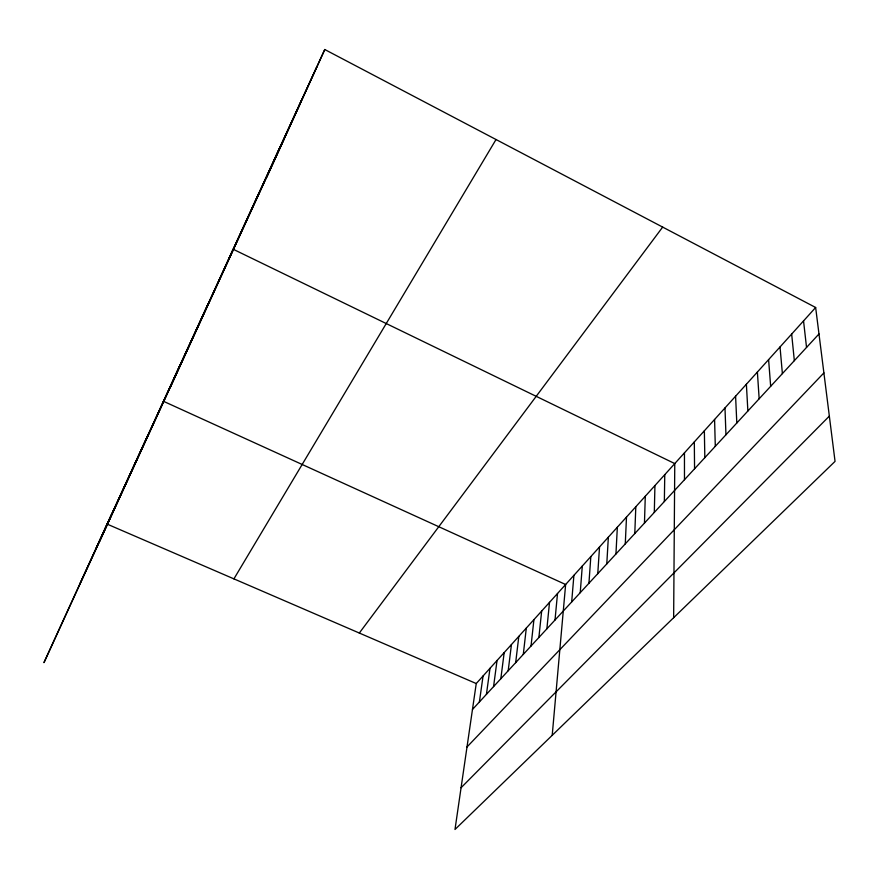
<?xml version="1.0" encoding="UTF-8"?>
<svg xmlns="http://www.w3.org/2000/svg" width="879" height="879" viewBox="0 0 879 879"><rect width="100%" height="100%" fill="white"/><g stroke="black" fill="none" stroke-linecap="round" stroke-linejoin="round"><path stroke-width="1.32" d="M673.644 617.706L674.764 463.585L233.177 249.251L170.438 387.057M664.348 501.524L664.766 474.671M654.306 512.402L654.932 485.56M644.461 523.082L645.285 496.25M634.781 533.564L635.814 506.754M625.277 543.859L626.496 517.072M615.948 553.979L617.344 527.213M606.785 563.911L608.356 537.168M597.775 573.668L599.522 546.958M588.93 583.26L590.831 556.583M580.228 592.688L582.294 566.043M571.68 601.95L573.899 575.349M552.21 735.316L565.636 584.502L163.45 401.285M555.012 620.014L557.517 593.501M546.881 628.826L549.518 602.357M538.882 637.484L541.662 611.07M531.026 646.01L533.927 619.64M523.291 654.394L526.312 628.067M515.676 662.634L518.819 636.374M508.194 670.754L511.446 644.538M500.821 678.742L504.183 652.581M493.569 686.598L497.042 660.503M486.428 694.344L489.999 668.304M479.396 701.958L483.065 675.984M815.646 307.496L476.242 683.543L454.992 829.479L835.05 461.376L815.646 307.496L324.78 49.521L95.965 548.573M111.402 514.775L43.95 662.656L283.939 139.398M104.579 529.806L148.276 434.369M99.646 541.299L179.459 366.389M173.888 378.695L208.158 303.793M228.617 259.36L258.876 193.215M255.042 201.752L279.511 148.221M276.314 155.374L301.442 100.404M298.97 105.996L316.836 66.848M266.7 177.349L324.78 49.521M79.758 584.117L300.277 103.447M233.913 578.876L496.031 139.53M359.313 633.045L662.667 227.101M472.473 709.463L818.986 333.954M467.002 746.985L823.898 372.905M461.068 787.738L829.347 416.108M107.128 524.104L476.242 683.543M803.538 320.912L806.537 347.436M791.66 334.075L794.341 360.654M780.025 346.974L782.387 373.608M768.598 359.632L770.663 386.32M757.39 372.048L759.159 398.78M746.381 384.244L747.875 410.998M735.591 396.209L736.811 422.997M724.988 407.944L725.955 434.764M714.583 419.481L715.297 446.312M704.354 430.809L704.837 457.651M694.322 441.928L694.564 468.782M684.455 452.85L684.477 479.714"/></g></svg>
